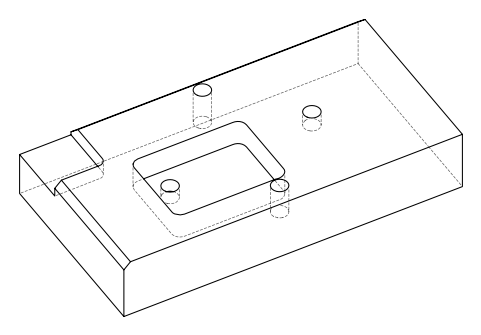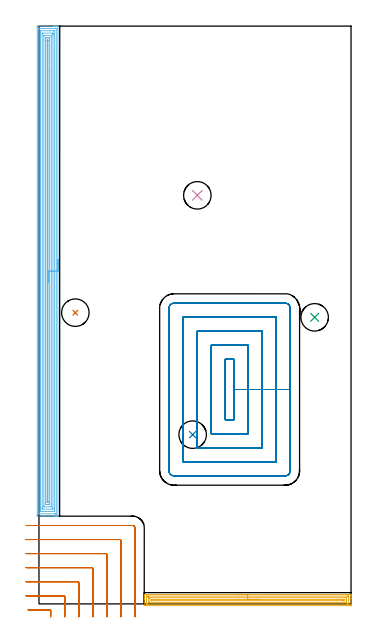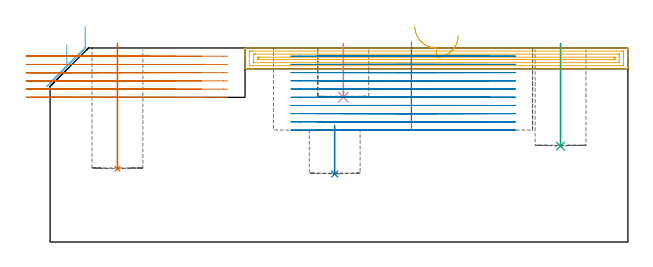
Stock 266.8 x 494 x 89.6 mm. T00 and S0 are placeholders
(PLAN: 8 operations, 2 tool changes, 72.4 min)
(1 INDEXABLE_INSERT_DRILL_BLIND_HOLE_FROM_SOLID | STEP1POCKET | NXT0302_018 | 0.23 min | 24045 mm3)
(2 INDEXABLE_INSERT_DRILL_BLIND_HOLE_FROM_SOLID_1 | STEP1POCKET_1 | NXT0302_018 | 0.1 min | 25082 mm3)
(3 INDEXABLE_INSERT_DRILL_BLIND_HOLE_FROM_SOLID_2 | STEP1POCKET_2 | NXT0302_018 | 0.19 min | 19498 mm3)
(4 INDEXABLE_INSERT_DRILL_BLIND_HOLE_FROM_SOLID_3 | STEP1POCKET_3 | NXT0302_018 | 0.1 min | 9711 mm3)
(5 AREA_MILL | FG_CHAMFER_SURFACE | UGT0205_001 | 5.86 min | 8409 mm3)
(6 AREA_MILL_1 | FG_CHAMFER_SURFACE_1 | UGT0205_001 | 23.69 min | 66829 mm3)
(7 MILL_CORNER_NOTCH_RECTANGULAR | CORNER_NOTCH_RECTANGULAR | NXT0201_012 | Follow Part, ap 4, ae 75% | 9.26 min | 151973 mm3)
(8 MILL_RECTANGULAR_POCKET | POCKET_RECTANGULAR_STRAIGHT | NXT0201_012 | Follow Part, ap 4, ae 75% | 32.98 min | 720323 mm3)
(TOOL NXT0302_018 | Index. Insert Drill 23.5mm [880-D2350L25-03] | D23.5 PA176 FL71 Z2)
(TOOL UGT0205_001 | Chamfer Mill 20 x 3 x 45 deg. | D20 FL50 Z2)
(TOOL NXT0201_012 | ENDMILL 16mm [2P460-1600-NA 1630] | D16 FL38 Z6)
(OP 1 INDEXABLE_INSERT_DRILL_BLIND_HOLE_FROM_SOLID)
G17 G21 G94 G90
T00 M6
G54
G17 G0 G90 X31.1 Y249. S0 M3
G43 Z99.6 H1
G94 G81 G98 Z33.8 F250. R91.6
G80
M5
M2
(OP 2 INDEXABLE_INSERT_DRILL_BLIND_HOLE_FROM_SOLID_1)
G17 G21 G94 G90
T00 M6
G54
G17 G0 G90 X131.4 Y144.7 S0 M3
G43 Z99.6 H1
G94 G81 G98 Z31.4 F250. R53.7
G80
M5
M2
(OP 3 INDEXABLE_INSERT_DRILL_BLIND_HOLE_FROM_SOLID_2)
G17 G21 G94 G90
T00 M6
G54
G17 G0 G90 X235.7 Y245. S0 M3
G43 Z99.6 H1
G94 G81 G98 Z44.3 F250. R91.6
G80
M5
M2
(OP 4 INDEXABLE_INSERT_DRILL_BLIND_HOLE_FROM_SOLID_3)
G17 G21 G94 G90
T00 M6
G54
G17 G0 G90 X135.4 Y349.3 S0 M3
G43 Z99.6 H1
G94 G81 G98 Z66.9 F250. R91.6
G80
M5
M2
(OP 5 AREA_MILL)
G17 G21 G94 G90
T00 M6
G54
G17 G0 G90 X168.4 Y8.1 S1061 M3
G43 Z99.6 H0
G94 G1 X168.438 Z98.728 F250.
X168.552 Z97.863
X168.741 Z97.012
X169.003 Z96.18
X169.337 Z95.374
X169.74 Z94.6
X170.208 Z93.864
X170.74 Z93.172
X171.329 Z92.529
X171.972 Z91.939
X172.664 Z91.408
X173.4 Z90.94
X174.174 Z90.537
X174.98 Z90.203
X175.812 Z89.941
X176.664 Z89.752
X177.528 Z89.638
X178.4 Z89.6
X266.654
X266.79 Y8.098 Z89.589
X266.797 Y7.969 Z89.461
X266.8 Y7.833 Z89.332
Y7.388 Z88.887
Y6.813 Z88.308
Y4.769 Z86.267
Y4.178 Z85.673
Y-0.796 Z80.701
X266.796 Y-1.092 Z80.405
X266.79 Y-1.492 Z80.005
X266.618 Y-1.496 Z80.002
X266.208 Y-1.5 Z80.
X90.592
X90.109 Y-1.495 Z80.003
X90.01 Y-1.491 Z80.006
X90. Y-1.387 Z80.11
Y4.178 Z85.673
Y4.769 Z86.267
Y5.057 Z86.553
Y6.813 Z88.308
Y7.388 Z88.887
Y7.833 Z89.332
X90.003 Y7.969 Z89.461
X90.01 Y8.098 Z89.589
X90.146 Y8.1 Z89.6
X178.4
Y6.686 Z88.186
X263.664
X264.426 Y6.685 Z88.185
X264.558 Y6.683 Z88.183
X264.764 Y6.679 Z88.179
X264.79 Y6.612 Z88.112
X264.796 Y6.448 Z87.948
X264.799 Y5.935 Z87.435
X264.8 Y5.566 Z87.066
X264.799 Y0.665 Z82.165
X264.797 Y0.299 Z81.799
X264.79 Y-0.066 Z81.434
X264.426 Y-0.08 Z81.42
X264.293 Y-0.083 Z81.417
X263.534 Y-0.086 Z81.414
X263.405
X93.136
X92.374 Y-0.085 Z81.415
X92.243 Y-0.084 Z81.416
X92.036 Y-0.079 Z81.421
X92.01 Y-0.012 Z81.488
X92.004 Y0.152 Z81.652
X92.001 Y0.665 Z82.165
X92. Y1.034 Z82.534
X92.001 Y5.935 Z87.435
X92.003 Y6.301 Z87.801
X92.01 Y6.666 Z88.166
X92.374 Y6.68 Z88.18
X92.507 Y6.683 Z88.183
X93.266 Y6.686 Z88.186
X93.396
X178.4
Y5.271 Z86.771
X262.643
X262.715 Y5.27 Z86.77
X262.772 Y5.267 Z86.767
X262.784 Y5.265 Z86.765
X262.79 Y5.254 Z86.754
X262.794 Y5.212 Z86.712
X262.798 Y5.057 Z86.557
X262.8 Y4.902 Z86.402
Y4.178 Z85.678
Y2.267 Z83.767
X262.798 Y1.543 Z83.043
X262.796 Y1.392 Z82.892
X262.791 Y1.342 Z82.842
X262.75 Y1.335 Z82.835
X262.643 Y1.334 Z82.834
X261.969 Y1.329 Z82.829
X94.157
X94.085 Y1.33 Z82.83
X94.028 Y1.333 Z82.833
X94.016 Y1.335 Z82.835
X94.01 Y1.346 Z82.846
X94.006 Y1.388 Z82.888
X94.002 Y1.543 Z83.043
X94. Y1.698 Z83.198
Y2.422 Z83.922
Y4.333 Z85.833
X94.002 Y5.057 Z86.557
X94.004 Y5.208 Z86.708
X94.009 Y5.258 Z86.758
X94.05 Y5.264 Z86.764
X94.157 Y5.266 Z86.766
X94.831 Y5.271 Z86.771
X178.4
Y3.857 Z85.357
X260.295
X260.683 Y3.853 Z85.353
X260.767 Y3.85 Z85.35
X260.79 Y3.843 Z85.343
X260.794 Y3.803 Z85.303
X260.797 Y3.714 Z85.214
X260.8 Y3.359 Z84.859
Y3.3 Z84.8
X260.794 Y2.89 Z84.39
X260.79 Y2.789 Z84.289
X260.782 Y2.749 Z84.249
X260.722 Y2.747 Z84.247
X260.532 Y2.744 Z84.244
X259.968 Y2.743 Z84.243
X259.643
X96.505
X96.117 Y2.747 Z84.247
X96.033 Y2.75 Z84.25
X96.01 Y2.757 Z84.257
X96.006 Y2.797 Z84.297
X96.003 Y2.886 Z84.386
X96. Y3.241 Z84.741
Y3.3 Z84.8
X96.006 Y3.71 Z85.21
X96.01 Y3.811 Z85.311
X96.018 Y3.851 Z85.351
X96.078 Y3.853 Z85.353
X96.268 Y3.856 Z85.356
X96.832 Y3.857 Z85.357
X97.158
X178.4
X179.272 Z85.395
X180.136 Z85.509
X180.988 Z85.698
X181.82 Z85.96
X182.626 Z86.294
X183.4 Z86.697
X184.136 Z87.166
X184.828 Z87.697
X185.471 Z88.286
X186.06 Z88.929
X186.592 Z89.622
X187.06 Z90.357
X187.463 Z91.131
X187.797 Z91.937
X188.059 Z92.769
X188.248 Z93.621
X188.362 Z94.486
X188.4 Z95.357
G0 Z99.6
M5
M2
(OP 6 AREA_MILL_1)
G17 G21 G94 G90
T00 M6
G54
G17 G0 G90 X16.2 Y294.5 S1061 M3
G43 Z99.6 H0
G94 G1 Y294.462 Z98.728 F250.
Y294.348 Z97.863
Y294.159 Z97.012
Y293.897 Z96.18
Y293.563 Z95.374
Y293.16 Z94.6
Y292.691 Z93.864
Y292.16 Z93.172
Y291.571 Z92.529
Y290.928 Z91.939
Y290.236 Z91.408
Y289.5 Z90.94
Y288.726 Z90.537
Y287.92 Z90.203
Y287.088 Z89.941
Y286.236 Z89.752
Y285.372 Z89.638
Y284.5 Z89.6
Y75.163
X16.197 Y75.008 Z89.588
X16.191 Y75.007 Z89.582
X15.86 Y75. Z89.26
X15.494 Z88.893
X14.851 Z88.246
X13.647 Z87.044
X13.086 Z86.48
X3.82 Z77.217
X-1.034 Y75.001 Z72.363
X-1.247 Y75.004 Z72.15
X-1.492 Y75.009 Z71.906
X-1.495 Y75.142 Z71.903
X-1.499 Y75.609 Z71.901
X-1.5 Y76.08 Z71.9
Y493.391
X-1.496 Y493.817 Z71.903
X-1.492 Y493.99 Z71.906
X-1.314 Y494. Z72.083
X12.484 Z85.879
X13.086 Z86.48
X13.647 Z87.044
X13.969 Z87.365
X14.53 Z87.926
X14.851 Z88.246
X15.861 Z89.26
X16.191 Y493.993 Z89.582
X16.197 Y493.992 Z89.588
X16.2 Y493.837 Z89.6
Y284.5
X14.786 Z88.186
X14.785 Y77.188 Z88.185
X14.784 Y77.084 Z88.184
X14.781 Y77.034 Z88.181
X14.78 Y77.016 Z88.18
X14.748 Y77.01 Z88.148
X14.356 Y77.002 Z87.756
X13.969 Y77.001 Z87.369
X13.476 Y77. Z86.876
X0.731 Y77.001 Z74.131
X0.236 Y77.003 Z73.636
X0.02 Y77.01 Z73.42
X-0.079 Y77.019 Z73.321
X-0.085 Y77.327 Z73.315
Y77.394
Y491.812
X-0.084 Y491.916 Z73.316
X-0.081 Y491.966 Z73.319
X-0.08 Y491.984 Z73.32
X-0.048 Y491.99 Z73.352
X0.344 Y491.998 Z73.744
X0.731 Y491.999 Z74.131
X1.224 Y492. Z74.624
X13.969 Y491.999 Z87.369
X14.465 Y491.997 Z87.865
X14.68 Y491.99 Z88.08
X14.779 Y491.98 Z88.179
X14.785 Y491.673 Z88.185
Y491.606
X14.786 Y284.5 Z88.186
X13.371 Z86.771
Y79.784
X13.368 Y79.18 Z86.768
X13.365 Y79.037 Z86.765
X13.364 Y79.01 Z86.764
X13.323 Y79.006 Z86.723
X13.263 Y79.001 Z86.663
X5.101 Y79. Z78.501
X2.674 Z76.074
X1.791 Y79.001 Z75.191
X1.614 Y79.004 Z75.014
X1.436 Y79.01 Z74.836
X1.335 Y79.016 Z74.735
X1.332 Y79.084 Z74.732
X1.331 Y79.18 Z74.731
X1.329 Y79.468 Z74.729
Y489.216
X1.332 Y489.82 Z74.732
X1.335 Y489.963 Z74.735
X1.336 Y489.99 Z74.736
X1.377 Y489.994 Z74.777
X1.437 Y489.999 Z74.837
X9.599 Y490. Z82.999
X12.026 Z85.426
X12.909 Y489.999 Z86.309
X13.086 Y489.996 Z86.486
X13.264 Y489.99 Z86.664
X13.365 Y489.984 Z86.765
X13.367 Y489.916 Z86.767
X13.369 Y489.82 Z86.769
X13.371 Y489.532 Z86.771
Y284.5
X11.957 Z85.357
Y81.858
X11.953 Y81.218 Z85.353
X11.95 Y81.01 Z85.35
X11.287 Y81. Z84.687
X3.344 Z76.744
X2.948 Y81.006 Z76.348
X2.757 Y81.01 Z76.157
X2.75 Y81.118 Z76.15
X2.744 Y81.607 Z76.144
X2.743 Y81.858 Z76.143
Y82.501
Y487.142
X2.747 Y487.782 Z76.147
X2.75 Y487.99 Z76.15
X3.413 Y488. Z76.813
X11.356 Z84.756
X11.752 Y487.994 Z85.152
X11.943 Y487.99 Z85.343
X11.95 Y487.882 Z85.35
X11.956 Y487.393 Z85.356
X11.957 Y487.142 Z85.357
Y486.499
Y284.5
X10.543 Z83.943
Y83.432
X10.54 Y83.221 Z83.94
X10.536 Y83.081 Z83.936
X10.532 Y83.009 Z83.932
X10.518 Y83.007 Z83.918
X10.439 Y83.003 Z83.839
X10.192 Y83. Z83.592
X4.897 Y83.001 Z78.297
X4.261 Y83.007 Z77.661
X4.177 Y83.01 Z77.577
X4.164 Y83.327 Z77.564
X4.159 Y83.538 Z77.559
X4.157 Y83.643 Z77.557
Y485.568
X4.16 Y485.779 Z77.56
X4.164 Y485.919 Z77.564
X4.168 Y485.991 Z77.568
X4.183 Y485.993 Z77.583
X4.261 Y485.997 Z77.661
X4.508 Y486. Z77.908
X9.804 Y485.999 Z83.204
X10.439 Y485.992 Z83.839
X10.523 Y485.99 Z83.923
X10.536 Y485.673 Z83.936
X10.541 Y485.462 Z83.941
X10.543 Y485.357 Z83.943
Y284.5
X9.129 Z82.529
Y85.429
X9.128 Y85.198 Z82.528
X9.126 Y85.083 Z82.526
X9.122 Y85.028 Z82.522
X9.12 Y85.01 Z82.52
X9.092 Y85.005 Z82.492
X8.674 Y85.002 Z82.074
X8.215 Y85. Z81.615
X7.332 Z80.732
X6.45 Z79.85
X6.026 Y85.003 Z79.426
X5.603 Y85.009 Z79.003
X5.581 Y85.01 Z78.981
X5.578 Y85.025 Z78.978
X5.574 Y85.071 Z78.974
X5.572 Y85.152 Z78.972
X5.571 Y97.857 Z78.971
Y483.571
X5.572 Y483.802 Z78.972
X5.574 Y483.917 Z78.974
X5.578 Y483.972 Z78.978
X5.58 Y483.99 Z78.98
X5.608 Y483.995 Z79.008
X6.026 Y483.998 Z79.426
X6.485 Y484. Z79.885
X7.368 Z80.768
X8.25 Z81.65
X8.674 Y483.997 Z82.074
X9.097 Y483.991 Z82.497
X9.119 Y483.99 Z82.519
X9.122 Y483.975 Z82.522
X9.126 Y483.929 Z82.526
X9.128 Y483.848 Z82.528
X9.129 Y455.577 Z82.529
Y284.5
X7.715 Z81.115
X7.714 Y87.214 Z81.114
X7.71 Y87.031 Z81.11
X7.708 Y87.015 Z81.108
X7.687 Y87.01 Z81.087
X7.632 Y87.003 Z81.032
X7.561 Y87.001 Z80.961
X7.04 Z80.44
X7.02 Y87.002 Z80.42
X7.002 Y87.007 Z80.402
X6.992 Y87.014 Z80.392
X6.99 Y87.033 Z80.39
X6.986 Y87.136 Z80.386
Y481.786
X6.99 Y481.969 Z80.39
X6.992 Y481.985 Z80.392
X7.013 Y481.99 Z80.413
X7.068 Y481.997 Z80.468
X7.139 Y481.999 Z80.539
X7.66 Z81.06
X7.68 Y481.998 Z81.08
X7.698 Y481.993 Z81.098
X7.708 Y481.986 Z81.108
X7.71 Y481.967 Z81.11
X7.714 Y481.864 Z81.114
X7.715 Y284.5 Z81.115
Y283.628 Z81.153
Y282.763 Z81.267
Y281.912 Z81.455
Y281.08 Z81.718
Y280.274 Z82.052
Y279.5 Z82.454
Y278.764 Z82.923
Y278.072 Z83.454
Y277.429 Z84.044
Y276.84 Z84.687
Y276.308 Z85.379
Y275.84 Z86.115
Y275.437 Z86.888
Y275.103 Z87.694
Y274.841 Z88.526
Y274.652 Z89.378
Y274.538 Z90.243
Y274.5 Z91.115
G0 Z99.6
M5
M2
(OP 7 MILL_CORNER_NOTCH_RECTANGULAR)
G17 G21 G94 G90
T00 M6
G54
G17 G0 G90 X10. Y-11. S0 M3
G43 Z99.6 H1
Z85.8
G94 G1 Y-8. F250.
Y-5.794 F500.
G3 X9.206 Y-5. R0.8
G1 X-6.245
X-9.245 F250.
G0 Z99.6
X22. Y-11.
Z85.8
G1 Y-8.
Y6.206 F500.
G3 X21.206 Y7. R0.8
G1 X-7.746
X-8. Y7.001
X-11. Y7.013 F250.
G0 Z99.6
X34. Y-11.
Z85.8
G1 Y-8.
Y18.205 F500.
G3 X33.205 Y19. R0.8
G1 X-7.746
X-8. Y19.001
X-11. Y19.017 F250.
G0 Z99.6
X46. Y-11.
Z85.8
G1 Y-8.
Y30.205 F500.
G3 X45.205 Y31. R0.8
G1 X-7.746
X-8. Y31.001
X-11. Y31.022 F250.
G0 Z99.6
X58. Y-11.
Z85.8
G1 Y-8.
Y42.205 F500.
G3 X57.205 Y43. R0.8
G1 X-7.746
G2 X-8. Y43.001 R24.
G1 X-11. Y43.033 F250.
G0 Z99.6
X70. Y-11.
Z85.8
G1 Y-8.
Y54.205 F500.
G3 X69.205 Y55. R0.8
G1 X-7.746
G2 X-8. Y55.003 R12.
G1 X-10.999 Y55.066 F250.
G0 Z99.6
X82. Y-11.
Z85.8
G1 Y-8.
Y65.1 F500.
G3 X80.1 Y67. R1.9
G1 X-7.746
X-10.746 F250.
G0 Z99.6
X10. Y-11.
Z82.
G1 Y-8.
Y-5.794 F500.
G3 X9.206 Y-5. R0.8
G1 X-6.245
X-9.245 F250.
G0 Z99.6
X22. Y-11.
Z82.
G1 Y-8.
Y6.206 F500.
G3 X21.206 Y7. R0.8
G1 X-7.746
X-8. Y7.001
X-11. Y7.013 F250.
G0 Z99.6
X34. Y-11.
Z82.
G1 Y-8.
Y18.205 F500.
G3 X33.205 Y19. R0.8
G1 X-7.746
X-8. Y19.001
X-11. Y19.017 F250.
G0 Z99.6
X46. Y-11.
Z82.
G1 Y-8.
Y30.205 F500.
G3 X45.205 Y31. R0.8
G1 X-7.746
X-8. Y31.001
X-11. Y31.022 F250.
G0 Z99.6
X58. Y-11.
Z82.
G1 Y-8.
Y42.205 F500.
G3 X57.205 Y43. R0.8
G1 X-7.746
G2 X-8. Y43.001 R24.
G1 X-11. Y43.033 F250.
G0 Z99.6
X70. Y-11.
Z82.
G1 Y-8.
Y54.205 F500.
G3 X69.205 Y55. R0.8
G1 X-7.746
G2 X-8. Y55.003 R12.
G1 X-10.999 Y55.066 F250.
G0 Z99.6
X82. Y-11.
Z82.
G1 Y-8.
Y65.1 F500.
G3 X80.1 Y67. R1.9
G1 X-7.746
X-10.746 F250.
G0 Z99.6
X10. Y-11.
Z78.2
G1 Y-8.
Y-5.794 F500.
G3 X9.206 Y-5. R0.8
G1 X-6.245
X-9.245 F250.
G0 Z99.6
X22. Y-11.
Z78.2
G1 Y-8.
Y6.206 F500.
G3 X21.206 Y7. R0.8
G1 X-8.
X-11. F250.
G0 Z99.6
X34. Y-11.
Z78.2
G1 Y-8.
Y18.205 F500.
G3 X33.205 Y19. R0.8
G1 X-8.
X-11. F250.
G0 Z99.6
X46. Y-11.
Z78.2
G1 Y-8.
Y30.205 F500.
G3 X45.205 Y31. R0.8
G1 X-8.
X-11. F250.
G0 Z99.6
X58. Y-11.
Z78.2
G1 Y-8.
Y42.205 F500.
G3 X57.205 Y43. R0.8
G1 X-8.
X-11. F250.
G0 Z99.6
X70. Y-11.
Z78.2
G1 Y-8.
Y54.205 F500.
G3 X69.205 Y55. R0.8
G1 X-8.
X-11. F250.
G0 Z99.6
X82. Y-11.
Z78.2
G1 Y-8.
Y65.1 F500.
G3 X80.1 Y67. R1.9
G1 X-8.
X-11. F250.
G0 Z99.6
X10. Y-11.
Z74.4
G1 Y-8.
Y-5.794 F500.
G3 X9.206 Y-5. R0.8
G1 X-6.245
X-9.245 F250.
G0 Z99.6
X22. Y-11.
Z74.4
G1 Y-8.
Y6.206 F500.
G3 X21.206 Y7. R0.8
G1 X-8.
X-11. F250.
G0 Z99.6
X34. Y-11.
Z74.4
G1 Y-8.
Y18.205 F500.
G3 X33.205 Y19. R0.8
G1 X-8.
X-11. F250.
G0 Z99.6
X46. Y-11.
Z74.4
G1 Y-8.
Y30.205 F500.
G3 X45.205 Y31. R0.8
G1 X-8.
X-11. F250.
G0 Z99.6
X58. Y-11.
Z74.4
G1 Y-8.
Y42.205 F500.
G3 X57.205 Y43. R0.8
G1 X-8.
X-11. F250.
G0 Z99.6
X70. Y-11.
Z74.4
G1 Y-8.
Y54.205 F500.
G3 X69.205 Y55. R0.8
G1 X-8.
X-11. F250.
G0 Z99.6
X82. Y-11.
Z74.4
G1 Y-8.
Y65.1 F500.
G3 X80.1 Y67. R1.9
G1 X-8.
X-11. F250.
G0 Z99.6
X10. Y-11.
Z70.6
G1 Y-8.
Y-5.794 F500.
G3 X9.206 Y-5. R0.8
G1 X-6.245
X-9.245 F250.
G0 Z99.6
X22. Y-11.
Z70.6
G1 Y-8.
Y6.206 F500.
G3 X21.206 Y7. R0.8
G1 X-8.
X-11. F250.
G0 Z99.6
X34. Y-11.
Z70.6
G1 Y-8.
Y18.205 F500.
G3 X33.205 Y19. R0.8
G1 X-8.
X-11. F250.
G0 Z99.6
X46. Y-11.
Z70.6
G1 Y-8.
Y30.205 F500.
G3 X45.205 Y31. R0.8
G1 X-8.
X-11. F250.
G0 Z99.6
X58. Y-11.
Z70.6
G1 Y-8.
Y42.205 F500.
G3 X57.205 Y43. R0.8
G1 X-8.
X-11. F250.
G0 Z99.6
X70. Y-11.
Z70.6
G1 Y-8.
Y54.205 F500.
G3 X69.205 Y55. R0.8
G1 X-8.
X-11. F250.
G0 Z99.6
X82. Y-11.
Z70.6
G1 Y-8.
Y65.1 F500.
G3 X80.1 Y67. R1.9
G1 X-8.
X-11. F250.
G0 Z99.6
X10. Y-11.
Z66.8
G1 Y-8.
Y-5.794 F500.
G3 X9.206 Y-5. R0.8
G1 X-6.245
X-9.245 F250.
G0 Z99.6
X22. Y-11.
Z66.8
G1 Y-8.
Y6.206 F500.
G3 X21.206 Y7. R0.8
G1 X-8.
X-11. F250.
G0 Z99.6
X34. Y-11.
Z66.8
G1 Y-8.
Y18.205 F500.
G3 X33.205 Y19. R0.8
G1 X-8.
X-11. F250.
G0 Z99.6
X46. Y-11.
Z66.8
G1 Y-8.
Y30.205 F500.
G3 X45.205 Y31. R0.8
G1 X-8.
X-11. F250.
G0 Z99.6
X58. Y-11.
Z66.8
G1 Y-8.
Y42.205 F500.
G3 X57.205 Y43. R0.8
G1 X-8.
X-11. F250.
G0 Z99.6
X70. Y-11.
Z66.8
G1 Y-8.
Y54.205 F500.
G3 X69.205 Y55. R0.8
G1 X-8.
X-11. F250.
G0 Z99.6
X82. Y-11.
Z66.8
G1 Y-8.
Y65.1 F500.
G3 X80.1 Y67. R1.9
G1 X-8.
X-11. F250.
G0 Z99.6
M5
M2
(OP 8 MILL_RECTANGULAR_POCKET)
G17 G21 G94 G90
T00 M6
G54
G17 G0 G90 X166.8 Y157.959 S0 M3
G43 Z99.6 H1
Z92.6
G94 G1 Y183.3 Z85.81 F250.
Y209.1 F500.
X159.2
Y157.5
X166.8
Y183.3
X178.8
Y221.1
X147.2
Y145.5
X178.8
Y183.3
X190.8
Y233.1
X135.2
Y133.5
X190.8
Y183.3
X202.8
Y245.1
X123.2
Y121.5
X202.8
Y183.3
X214.8
Y252.8
G3 X210.5 Y257.1 R4.3
G1 X115.5
G3 X111.2 Y252.8 R4.3
G1 Y113.8
G3 X115.5 Y109.5 R4.3
G1 X210.5
G3 X214.8 Y113.8 R4.3
G1 Y183.3
Y184.3
G0 X166.8 Y157.959 Z88.81
G1 Y183.3 Z82.02 F250.
Y209.1 F500.
X159.2
Y157.5
X166.8
Y183.3
X178.8
Y221.1
X147.2
Y145.5
X178.8
Y183.3
X190.8
Y233.1
X135.2
Y133.5
X190.8
Y183.3
X202.8
Y245.1
X123.2
Y121.5
X202.8
Y183.3
X214.8
Y252.8
G3 X210.5 Y257.1 R4.3
G1 X115.5
G3 X111.2 Y252.8 R4.3
G1 Y113.8
G3 X115.5 Y109.5 R4.3
G1 X210.5
G3 X214.8 Y113.8 R4.3
G1 Y183.3
Y184.3
G0 X166.8 Y157.959 Z85.02
G1 Y183.3 Z78.23 F250.
Y209.1 F500.
X159.2
Y157.5
X166.8
Y183.3
X178.8
Y221.1
X147.2
Y145.5
X178.8
Y183.3
X190.8
Y233.1
X135.2
Y133.5
X190.8
Y183.3
X202.8
Y245.1
X123.2
Y121.5
X202.8
Y183.3
X214.8
Y252.8
G3 X210.5 Y257.1 R4.3
G1 X115.5
G3 X111.2 Y252.8 R4.3
G1 Y113.8
G3 X115.5 Y109.5 R4.3
G1 X210.5
G3 X214.8 Y113.8 R4.3
G1 Y183.3
Y184.3
G0 X166.8 Y157.959 Z81.23
G1 Y183.3 Z74.44 F250.
Y209.1 F500.
X159.2
Y157.5
X166.8
Y183.3
X178.8
Y221.1
X147.2
Y145.5
X178.8
Y183.3
X190.8
Y233.1
X135.2
Y133.5
X190.8
Y183.3
X202.8
Y245.1
X123.2
Y121.5
X202.8
Y183.3
X214.8
Y252.8
G3 X210.5 Y257.1 R4.3
G1 X115.5
G3 X111.2 Y252.8 R4.3
G1 Y113.8
G3 X115.5 Y109.5 R4.3
G1 X210.5
G3 X214.8 Y113.8 R4.3
G1 Y183.3
Y184.3
G0 X166.8 Y157.959 Z77.44
G1 Y183.3 Z70.65 F250.
Y209.1 F500.
X159.2
Y157.5
X166.8
Y183.3
X178.8
Y221.1
X147.2
Y145.5
X178.8
Y183.3
X190.8
Y233.1
X135.2
Y133.5
X190.8
Y183.3
X202.8
Y245.1
X123.2
Y121.5
X202.8
Y183.3
X214.8
Y252.8
G3 X210.5 Y257.1 R4.3
G1 X115.5
G3 X111.2 Y252.8 R4.3
G1 Y113.8
G3 X115.5 Y109.5 R4.3
G1 X210.5
G3 X214.8 Y113.8 R4.3
G1 Y183.3
Y184.3
G0 X166.8 Y157.959 Z73.65
G1 Y183.3 Z66.86 F250.
Y209.1 F500.
X159.2
Y157.5
X166.8
Y183.3
X178.8
Y221.1
X147.2
Y145.5
X178.8
Y183.3
X190.8
Y233.1
X135.2
Y133.5
X190.8
Y183.3
X202.8
Y245.1
X123.2
Y121.5
X202.8
Y183.3
X214.8
Y252.8
G3 X210.5 Y257.1 R4.3
G1 X115.5
G3 X111.2 Y252.8 R4.3
G1 Y113.8
G3 X115.5 Y109.5 R4.3
G1 X210.5
G3 X214.8 Y113.8 R4.3
G1 Y183.3
Y184.3
G0 X166.8 Y157.959 Z69.86
G1 Y183.3 Z63.07 F250.
Y209.1 F500.
X159.2
Y157.5
X166.8
Y183.3
X178.8
Y221.1
X147.2
Y145.5
X178.8
Y183.3
X190.8
Y233.1
X135.2
Y133.5
X190.8
Y183.3
X202.8
Y245.1
X123.2
Y121.5
X202.8
Y183.3
X214.8
Y252.8
G3 X210.5 Y257.1 R4.3
G1 X115.5
G3 X111.2 Y252.8 R4.3
G1 Y113.8
G3 X115.5 Y109.5 R4.3
G1 X210.5
G3 X214.8 Y113.8 R4.3
G1 Y183.3
Y184.3
G0 X166.8 Y157.959 Z66.07
G1 Y183.3 Z59.28 F250.
Y209.1 F500.
X159.2
Y157.5
X166.8
Y183.3
X178.8
Y221.1
X147.2
Y145.5
X178.8
Y183.3
X190.8
Y233.1
X135.2
Y133.5
X190.8
Y183.3
X202.8
Y245.1
X123.2
Y121.5
X202.8
Y183.3
X214.8
Y252.8
G3 X210.5 Y257.1 R4.3
G1 X115.5
G3 X111.2 Y252.8 R4.3
G1 Y113.8
G3 X115.5 Y109.5 R4.3
G1 X210.5
G3 X214.8 Y113.8 R4.3
G1 Y183.3
Y184.3
G0 X166.8 Y157.959 Z62.28
G1 Y183.3 Z55.49 F250.
Y209.1 F500.
X159.2
Y157.5
X166.8
Y183.3
X178.8
Y221.1
X147.2
Y145.5
X178.8
Y183.3
X190.8
Y233.1
X135.2
Y133.5
X190.8
Y183.3
X202.8
Y245.1
X123.2
Y121.5
X202.8
Y183.3
X214.8
Y252.8
G3 X210.5 Y257.1 R4.3
G1 X115.5
G3 X111.2 Y252.8 R4.3
G1 Y113.8
G3 X115.5 Y109.5 R4.3
G1 X210.5
G3 X214.8 Y113.8 R4.3
G1 Y183.3
Y184.3
G0 X166.8 Y157.959 Z58.49
G1 Y183.3 Z51.7 F250.
Y209.1 F500.
X159.2
Y157.5
X166.8
Y183.3
X178.8
Y221.1
X147.2
Y145.5
X178.8
Y183.3
X190.8
Y233.1
X135.2
Y133.5
X190.8
Y183.3
X202.8
Y245.1
X123.2
Y121.5
X202.8
Y183.3
X214.8
Y252.8
G3 X210.5 Y257.1 R4.3
G1 X115.5
G3 X111.2 Y252.8 R4.3
G1 Y113.8
G3 X115.5 Y109.5 R4.3
G1 X210.5
G3 X214.8 Y113.8 R4.3
G1 Y183.3
Y184.3
G0 Z99.6
M5
M2
